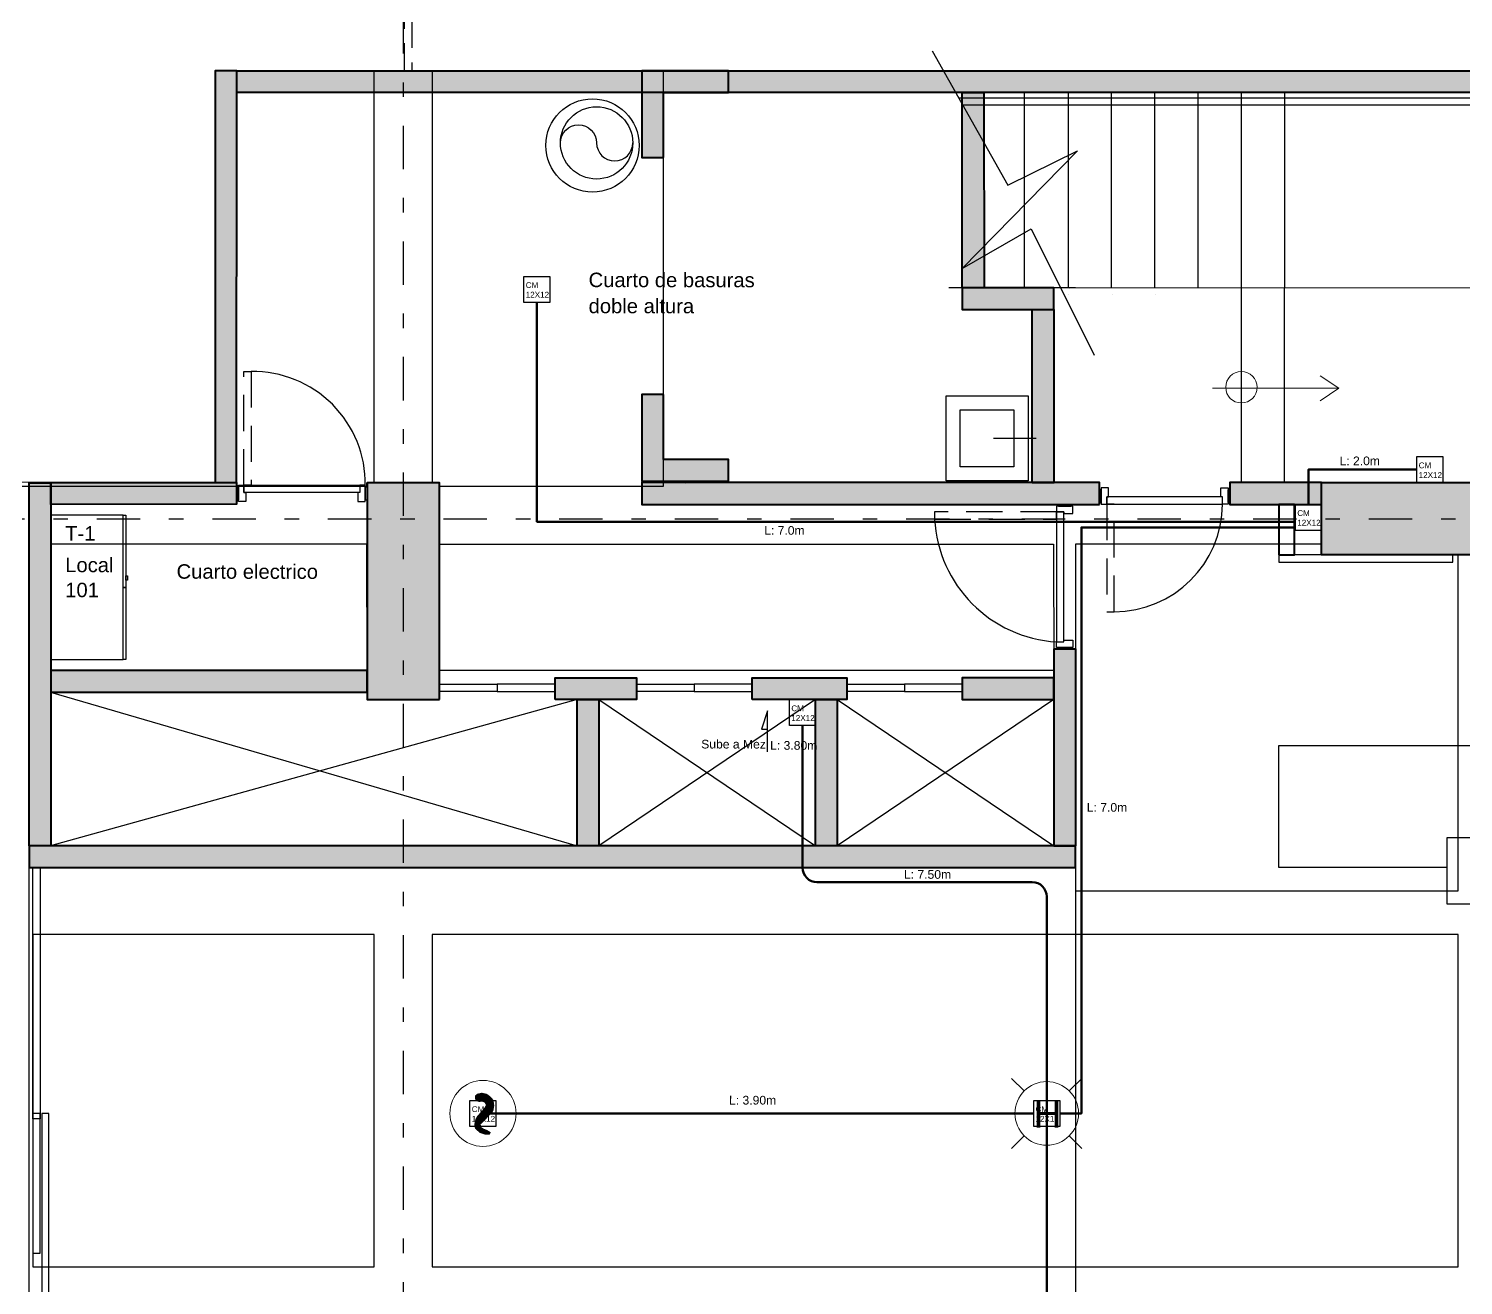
# Model space of a CAD drawing. Header units: millimetres. Extents: x 3781 to 4924, y 1639 to 1721.
# Drawn here: x 3809.09 to 3819.01, y 1653.22 to 1661.92 of the extents above; entities that cross this region are included whole.
import ezdxf
from ezdxf.enums import TextEntityAlignment as Align

# ---------------------------------------------------------------- set-up
doc = ezdxf.new("R2010")
doc.units = ezdxf.units.MM
for name, pattern in [('CENTER', [0.7, 0.3, -0.2, 0, -0.2]), ('DASHED2', [9.524999999999995, 6.349999999999998, -3.174999999999998]), ('HIDDEN', [0.375, 0.25, -0.125]), ('HIDDEN2', [0.1875, 0.125, -0.0625]), ('LLUVIAS', [10, 4, -2, 4])]:
    doc.linetypes.add(name, pattern=pattern)
for name, color, linetype in [('1amobla', 2, 'Continuous'), ('AMOBLAMIENTO', 1, 'Continuous'), ('AREA CIRCULACION', 2, 'Continuous'), ('AREA PARQUEO', 51, 'Continuous'), ('AS_GL DETECCION_PISO 1', 7, 'Continuous'), ('AS_GL DETECCION_PISO 2', 7, 'Continuous'), ('AS_GL DETECCION_PISO 6', 7, 'Continuous'), ('DIM', 2, 'Continuous'), ('E-BORDE LOSA', 4, 'Continuous'), ('E-P. MACIZA1', 2, 'HIDDEN2'), ('EJE-ESTRUCTURA', 1, 'CENTER'), ('F-2', 2, 'Continuous'), ('GG_LAZO CONTROL DRIVERS', 82, 'Continuous'), ('HACHTCOLUMNA', 250, 'Continuous'), ('JCA_amobla', 1, 'Continuous'), ('JCA_HATCH 254', 252, 'Continuous'), ('JCA_PLANO 1', 1, 'Continuous'), ('LINEA-1', 1, 'Continuous'), ('MUEBLE', 1, 'Continuous'), ('PROYECCION', 1, 'DASHED2')]:
    doc.layers.add(name, color=color, linetype=linetype)
for name, color, linetype, lineweight in [('Columna', 6, 'Continuous', 40), ('Estructura', 6, 'Continuous', 40), ('Muro', 4, 'Continuous', 40), ('TEXTOS', 7, 'Continuous', 20), ('Via', 1, 'Continuous', 30), ('Vidrio', 2, 'Continuous', 30)]:
    doc.layers.add(name, color=color, linetype=linetype, lineweight=lineweight)
doc.layers.add('DIM-25', color=1, linetype='Continuous', plot=False)
doc.styles.add('Arial_100', font='arial.ttf')
doc.styles.get("Standard").update_dxf_attribs({"font": 'arial.ttf'})

# ---------------------------------------------------------------- blocks, each defined once
blk = doc.blocks.new('estructura etapa 3')
at = {"layer": 'HACHTCOLUMNA'}
h = blk.add_hatch(color=256, dxfattribs=at)
h.paths.add_polyline_path([(-91.65052479424082, -6658.123952498036), (-91.65052483163788, -6657.623952492478), (-92.34962468142191, -6657.623952492692), (-92.34962464402486, -6658.123952498251)])
h.paths.add_polyline_path([(-49.35360165399231, -6658.123953550201), (-49.35360165463851, -6657.623953544642), (-50.05450180622518, -6657.624073242631), (-50.05450180557898, -6658.124073248189)])
h.paths.add_polyline_path([(-56.05269290422109, -6658.123953548908), (-56.05269290486729, -6657.623953543349), (-56.75269290454423, -6657.624054381149), (-56.75269290389804, -6658.124054386707)])
h.paths.add_polyline_path([(-76.44963033445936, -6659.123953527316), (-76.94963033376087, -6659.123953525937), (-76.9496303338118, -6657.623953525355), (-76.44963033520833, -6657.623953526268)])
h.paths.add_polyline_path([(-83.94962466275808, -6659.123953526419), (-84.44962466205959, -6659.123953525041), (-84.44962466211052, -6657.623953524459), (-83.94962466350705, -6657.623953525372)])
h.paths.add_polyline_path([(-60.45199772839385, -6659.123953526823), (-60.95199772769581, -6659.123953525441), (-60.95199772774629, -6657.623953524859), (-60.45199772914327, -6657.623953525776)])
h.paths.add_polyline_path([(-67.94963033684814, -6659.123953523713), (-68.44963033614965, -6659.123953522334), (-68.44963033620058, -6657.623953521752), (-67.94963033759711, -6657.623953522665)])
h.paths.add_polyline_path([(-91.8500747383024, -6668.198768413866), (-91.85097488956569, -6667.598768198336), (-92.3500747393499, -6667.598781503685), (-92.34917458808638, -6668.198781719215)])
h.paths.add_polyline_path([(-49.35360165997224, -6668.198834775361), (-49.35360165969462, -6667.598834775361), (-49.85360166074236, -6667.598833612342), (-49.85360166101998, -6668.198833612343)])
h.paths.add_polyline_path([(-56.15447406834653, -6668.148833038669), (-56.15447406899273, -6667.648833033111), (-56.85356531954483, -6667.649075604333), (-56.85356531889863, -6668.149075609892)])
h.paths.add_polyline_path([(-59.95199772806779, -6667.648834198664), (-59.95199772878357, -6668.148834196337), (-61.45199772983131, -6668.148834197909), (-61.45199772876629, -6667.648834201169)])
h.paths.add_polyline_path([(-75.94963033499096, -6667.648834198664), (-75.94963033570673, -6668.148834196337), (-77.44963033675447, -6668.148834197915), (-77.44963033568945, -6667.648834201173)])
h.paths.add_polyline_path([(-68.9496303369873, -6667.648834196665), (-68.94963033537522, -6668.148834193871), (-67.44963033560805, -6668.148834194158), (-67.44963033675447, -6667.648834196951)])
h.paths.add_polyline_path([(-84.94963033851843, -6667.648834198664), (-84.9496303378022, -6668.148834196337), (-83.44963033675447, -6668.148834197913), (-83.44963033781994, -6667.648834201173)])
h.paths.add_polyline_path([(-91.85007473830262, -6676.198714255436), (-91.85007473830262, -6675.598714255436), (-92.34917458808661, -6675.598833980074), (-92.34917458808661, -6676.198833980075)])
h.paths.add_polyline_path([(-49.35360166367525, -6676.19883419188), (-49.35360166339763, -6675.598834191882), (-49.85360166444536, -6675.598834192097), (-49.85360166472299, -6676.198834192096)])
h.paths.add_polyline_path([(-56.15447406836017, -6676.148834216151), (-56.15447406900614, -6675.648834210593), (-56.75356531955811, -6675.64883419414), (-56.75356531891191, -6676.148834199698)])
h.paths.add_polyline_path([(-59.95199772438798, -6675.648834197268), (-59.95199772475451, -6676.148834194008), (-61.45199772603507, -6676.148834196047), (-61.45199772462081, -6675.648834197444)])
h.paths.add_polyline_path([(-75.94963033131114, -6675.648834197268), (-75.94963033167767, -6676.148834194008), (-77.44963033295824, -6676.14883419605), (-77.44963033154397, -6675.648834197447)])
h.paths.add_polyline_path([(-68.94963033179408, -6675.648834195734), (-68.94963033064766, -6676.148834194337), (-67.44963033076408, -6676.148834193225), (-67.44963033214333, -6675.648834194855)])
h.paths.add_polyline_path([(-84.94963034219415, -6675.648834197267), (-84.94963034182763, -6676.148834194008), (-83.44963034054706, -6676.14883419605), (-83.44963034196132, -6675.648834197447)])
h.paths.add_polyline_path([(-91.84714941676873, -6686.298775267753), (-91.85051282815846, -6685.698774462428), (-92.34961267794267, -6685.698773428964), (-92.34624926655272, -6686.298774234288)])
h.paths.add_polyline_path([(-49.35447406836727, -6686.298714517593), (-49.35360166807266, -6685.698714517594), (-49.85360166912039, -6685.698714501338), (-49.85447406941501, -6686.298714501339)])
h.paths.add_polyline_path([(-56.15447406836745, -6686.248834233877), (-56.15447406901365, -6685.748834228319), (-56.75356531956538, -6685.748834211868), (-56.75356531891919, -6686.248834217427)])
h.paths.add_polyline_path([(-59.95199772341482, -6685.748834215987), (-59.95199772366493, -6686.248834213194), (-61.45199772401418, -6686.248834215234), (-61.45199772283274, -6685.748834216163)])
h.paths.add_polyline_path([(-75.94963033033798, -6685.748834215987), (-75.94963033058809, -6686.248834213194), (-77.44963033093734, -6686.248834215237), (-77.4496303297559, -6685.748834216167)])
h.paths.add_polyline_path([(-68.94963033303281, -6685.748834214453), (-68.94963033130432, -6686.248834212125), (-67.44963033142074, -6686.248834210548), (-67.44963033279998, -6685.748834212411)])
h.paths.add_polyline_path([(-84.94963034316731, -6685.748834215987), (-84.9496303429172, -6686.248834213194), (-83.44963034256796, -6686.248834215237), (-83.44963034374939, -6685.748834216167)])
h.paths.add_polyline_path([(-49.35315161146889, -6694.294436561979), (-49.35360165463851, -6693.698920625079), (-49.8545017768505, -6693.698741702064), (-49.8540517336811, -6694.294257638963)])
h.paths.add_polyline_path([(-56.05360165399372, -6694.248831171114), (-56.05360165463969, -6693.748831165555), (-56.75269290582685, -6693.748781044401), (-56.75269290518088, -6694.24878104996)])
h.paths.add_polyline_path([(-91.65052481364307, -6694.248821470252), (-91.65052481428881, -6693.748821464693), (-92.34962466436525, -6693.748831164716), (-92.34962466371906, -6694.248831170275)])
h.paths.add_polyline_path([(-59.95199772487774, -6693.748833026099), (-59.95199772512831, -6694.248833023305), (-61.45199772547755, -6694.248833025344), (-61.45199772429567, -6693.748833026275)])
h.paths.add_polyline_path([(-75.94963032526482, -6693.748834201318), (-75.94963032586463, -6694.248834199689), (-77.44963032644671, -6694.248834200334), (-77.4496303251484, -6693.748834201268)])
h.paths.add_polyline_path([(-68.94963033087049, -6693.748834198155), (-68.94963032937437, -6694.248834196758), (-67.44963032937437, -6694.248834196578), (-67.44963032993917, -6693.748834197975)])
h.paths.add_polyline_path([(-84.94963034374939, -6693.748831169256), (-84.94963034314958, -6694.248831167626), (-83.4496303425675, -6694.248831168272), (-83.4496303438658, -6693.748831169205)])
h.paths.add_polyline_path([(-49.35776796243806, -6703.973684038515), (-49.35316311038366, -6703.373684038515), (-49.85404024317143, -6703.373987440974), (-49.8586450952256, -6703.973987440974)])
h.paths.add_polyline_path([(-56.05360165399395, -6703.923835747391), (-56.05360165463992, -6703.423835741832), (-56.75273400298954, -6703.424072574053), (-56.75273400234335, -6703.924072579612)])
h.paths.add_polyline_path([(-67.9496303576999, -6704.924075048131), (-67.94963035834837, -6703.424075044247), (-68.44963035939611, -6703.424075040889), (-68.44963035874764, -6704.924075044775)])
h.paths.add_polyline_path([(-91.65052481364307, -6703.92383574791), (-91.65052481428881, -6703.423835742351), (-92.34966752073262, -6703.423835738951), (-92.34966752008665, -6703.92383574451)])
h.paths.add_polyline_path([(-61.84720662715324, -6703.423835743541), (-60.34720663041378, -6703.423835744186), (-60.34720663062888, -6703.923835745234), (-61.84720662736879, -6703.923835744588)])
h.paths.add_polyline_path([(-83.94962464132084, -6704.92407504017), (-83.94962464196658, -6703.424075043429), (-84.44962464301432, -6703.424075043645), (-84.44962464236858, -6704.924075040384)])
h.paths.add_polyline_path([(-76.44963031215582, -6704.924075040624), (-76.44963031280156, -6703.424075043886), (-76.9496303138493, -6703.4240750441), (-76.94963031320356, -6704.924075040841)])
h.paths.add_polyline_path([(-49.35360165399231, -6711.948833174153), (-49.35360165463851, -6711.448833168596), (-50.05360165568629, -6711.44883308894), (-50.0536016550401, -6711.948833094499)])
h.paths.add_polyline_path([(-55.95360165399381, -6711.948833094221), (-55.95360165464001, -6711.448833088664), (-56.65360165568779, -6711.448833088879), (-56.6536016550416, -6711.948833094438)])
h.paths.add_polyline_path([(-91.6496246626715, -6711.948833076518), (-91.6496246633177, -6711.448833070961), (-92.3496246643657, -6711.44883197644), (-92.34962466371951, -6711.948831981999)])
h.paths.add_polyline_path([(-60.951997710299, -6711.948833015158), (-60.95200339290193, -6709.548833076966), (-60.45200339185419, -6709.548833077181), (-60.45199770925126, -6711.948833015374)])
h.paths.add_polyline_path([(-68.44963032069029, -6709.548833077413), (-68.44963031985947, -6711.948833015374), (-67.94963031997611, -6711.948833017021), (-67.94963032092335, -6709.548833076733)])
h.paths.add_polyline_path([(-76.94963031061309, -6709.548833077415), (-76.94963030978226, -6711.948833015374), (-76.44963030989868, -6711.948833017022), (-76.44963031084592, -6709.548833076734)])
h.paths.add_polyline_path([(-83.94962465720198, -6709.548833077073), (-83.94962465803303, -6711.948833013726), (-84.44962465791662, -6711.948833015374), (-84.44962465696915, -6709.548833076393)])
at = {"layer": 'EJE-ESTRUCTURA'}
for p, q in [((-68.1996303369009, -6655.354214753336), (-68.19963036446904, -6714.91414797554)), ((-93.5201722163896, -6703.673835743373), (-46.50152233027245, -6703.673835745166))]:
    blk.add_line(p, q, dxfattribs=at)
at = {"layer": 'Estructura'}
for points in [[(-67.94963035770104, -6704.924075044559), (-67.94963035834724, -6703.42407504782), (-68.44963035939497, -6703.424075048035), (-68.44963035874878, -6704.924075044775)], [(-61.84720662715324, -6703.423835743541), (-60.34720663041378, -6703.423835744186), (-60.34720663062888, -6703.923835745234), (-61.84720662736879, -6703.923835744588)]]:
    blk.add_lwpolyline(points, close=True, dxfattribs=at)
blk = doc.blocks.new('AS_Hornstrobe-CEILING')
at = {"color": 0, "linetype": 'Continuous', "lineweight": 15}
for p, q in [((-0.1037219581983524, 0.103721958198348), (-0.1617830561255271, 0.1617830561255293)), ((0.1037219581983437, 0.103721958198348), (0.1617830561255271, 0.1617830561255293)), ((-0.1037219581983524, -0.103721958198348), (-0.1617830561255271, -0.1617830561255293)), ((0.1037219581983437, -0.103721958198348), (0.1617830561255271, -0.1617830561255293))]:
    blk.add_line(p, q, dxfattribs=at)
blk.add_ellipse((0, 0), major_axis=(0.1466850000000052, 0), ratio=0.9999999999999705, dxfattribs=at)
at = {"color": 0, "linetype": 'Continuous', "lineweight": 15, "style": 'Arial_100'}
blk.add_text('H', height=0.127, dxfattribs=at).set_placement((0.00358270649113963, -0.002568867396704036), align=Align.MIDDLE_CENTER)
blk = doc.blocks.new('AS_Initiator2')
at = {"color": 0, "linetype": 'Continuous', "lineweight": 15}
blk.add_circle((0, 0), 0.1524, dxfattribs=at)
for points in [[(-0.02700351161956787, 0.05580734939575196), (-0.03660474243164063, 0.0654085075378418), (-0.02700351161956787, 0.09061191101074219), (-0.03660474243164063, 0.08221067962646485)], [(-0.02700351161956787, 0.09061191101074219), (-0.005400687789916992, 0.09541249008178711), (-0.02700351161956787, 0.05580734939575196), (0.01740228080749512, 0.09061191101074219)], [(-0.02700351161956787, 0.05580734939575196), (0.01740228080749512, 0.09061191101074219), (-0.01620213603973389, 0.05220669708251954), (-0.006802491760253907, 0.05499112014770508)], [(-0.006802491760253907, 0.05499112014770508), (0.01740228080749512, 0.09061191101074219), (0.006600832557678223, 0.05100677032470703), (0.03060394592285156, 0.08101046218872071)], [(0.04380568370819092, 0.06780894241333008), (0.04860633544921875, 0.06060792846679688), (0.01380177383422852, 0.03900517730712891), (0.004200543022155762, 0.02220300521850586)], [(0.006600832557678223, 0.05100677032470703), (0.03060394592285156, 0.08101046218872071), (0.01380177383422852, 0.03900517730712891), (0.04380568370819092, 0.06780894241333008)], [(0.04380568370819092, 0.005400833129882813), (-0.001800253486633301, -0.04260553894042969), (-0.02700351161956787, -0.01260155639648438), (-0.03420445289611817, -0.0246031494140625)], [(0.04860633544921875, 0.01500199127197266), (0.04380568370819092, 0.005400833129882813), (0.004200543022155762, 0.02220300521850586), (-0.02700351161956787, -0.01260155639648438)], [(0.04860633544921875, 0.06060792846679688), (0.05220676975250244, 0.03660474243164063), (0.004200543022155762, 0.02220300521850586), (0.04860633544921875, 0.01500199127197266)], [(-0.001800253486633301, -0.04260553894042969), (-0.01020133953094482, -0.0498065528869629), (-0.03420445289611817, -0.0246031494140625), (-0.04020524940490723, -0.0498065528869629)], [(-0.01020133953094482, -0.0498065528869629), (-0.009001194763183595, -0.06180814590454102), (-0.04020524940490723, -0.0498065528869629), (-0.03660474243164063, -0.07020908660888672)], [(-0.009001194763183595, -0.06180814590454102), (0.003000398254394532, -0.07020908660888672), (-0.03660474243164063, -0.07020908660888672), (-0.01500191860198975, -0.08941169357299805)], [(0.003000398254394532, -0.07020908660888672), (0.01860242557525635, -0.07620988311767579), (-0.01500191860198975, -0.08941169357299805), (0.009001194763183595, -0.09781263427734375)], [(0.009001194763183595, -0.09781263427734375), (0.01860242557525635, -0.07620988311767579), (0.03060394592285156, -0.09781263427734375), (0.03660474243164063, -0.08701125869750977)]]:
    blk.add_solid(points, dxfattribs=at)
blk = doc.blocks.new('Caja metalica de 12')
at = {"layer": '1amobla', "linetype": 'Continuous', "ltscale": 0.3}
blk.add_lwpolyline([(-1069.691067340418, -2855.356517794578), (-1069.511067340418, -2855.356517794578), (-1069.511067340418, -2855.536517794578), (-1069.691067340418, -2855.536517794578), (-1069.691067340418, -2855.356517794578)], dxfattribs=at)
at = {"layer": '1amobla', "color": 7, "linetype": 'Continuous', "ltscale": 0.3, "insert": (-1069.678574188772, -2855.396843407825), "char_height": 0.04, "width": 0.07915712532667385, "attachment_point": 1}
blk.add_mtext('CM 12X12', dxfattribs=at)

msp = doc.modelspace()

# ---------------------------------------------------------------- hatches: boundary and pattern name
at = {"layer": 'E-BORDE LOSA', "ltscale": 0.01}
h = msp.add_hatch(color=251, dxfattribs=at)
h.paths.add_polyline_path([(3813.476670963203, 1661.027179010614), (3813.476670963203, 1661.477053645407), (3813.926670963203, 1661.477179010615), (3813.926670963203, 1661.627053645409), (3813.326670963203, 1661.627053645409), (3813.326670963559, 1661.027179010614)])
h.paths.add_polyline_path([(3813.476670963203, 1659.387878654072), (3813.326670963203, 1659.387883251109), (3813.326670963203, 1658.78787865407), (3813.926670963203, 1658.787883251107), (3813.926670963203, 1658.937883251108), (3813.476670963203, 1658.937883251108)])
at = {"layer": 'JCA_HATCH 254', "linetype": 'Continuous', "ltscale": 0.3, "true_color": 0x636466}
h = msp.add_hatch(color=251, dxfattribs=at)
h.dxf.hatch_style = 1
h.paths.add_polyline_path([(3810.524215216583, 1658.778193196759), (3810.524444195613, 1661.628071459444), (3810.374444195613, 1661.628071459444), (3810.375585144113, 1658.778129722388)])
at = {"layer": 'JCA_HATCH 254', "linetype": 'HIDDEN', "ltscale": 0.3, "true_color": 0x636466}
h = msp.add_hatch(color=251, dxfattribs=at)
h.dxf.hatch_style = 1
h.paths.add_polyline_path([(3810.524438151695, 1661.628053381865), (3813.326670963292, 1661.628168790356), (3813.326670963292, 1661.477759449941), (3810.524438151695, 1661.477644041451)])
h = msp.add_hatch(color=251, dxfattribs=at)
h.dxf.hatch_style = 1
h.paths.add_polyline_path([(3813.926670963203, 1661.627053645409), (3820.994676662188, 1661.627155533582), (3820.994676662188, 1661.477052163695), (3813.926670963203, 1661.476950275521)])
h = msp.add_hatch(color=251, dxfattribs=at)
h.dxf.hatch_style = 1
h.paths.add_polyline_path([(3815.544365405322, 1660.125814545279), (3815.543153029112, 1661.477223030228), (3815.693202130915, 1661.477218695845), (3815.694414507126, 1660.125810210897)])
h = msp.add_hatch(color=251, dxfattribs=at)
h.dxf.hatch_style = 1
h.paths.add_polyline_path([(3816.177231630085, 1659.975787138903), (3816.177231630085, 1660.125812378084), (3815.544365405322, 1660.125812378088), (3815.544365405322, 1659.975787138907)])
h = msp.add_hatch(color=251, dxfattribs=at)
h.dxf.hatch_style = 1
h.paths.add_polyline_path([(3816.028537929656, 1658.777739709856), (3816.027341058161, 1659.976258369659), (3816.177311653687, 1659.97563737519), (3816.178587031459, 1658.777735375474)])
h = msp.add_hatch(color=251, dxfattribs=at)
h.dxf.hatch_style = 1
h.paths.add_polyline_path([(3809.238061429921, 1656.264672012415), (3809.088061429921, 1656.264672012415), (3809.08806142992, 1658.777643928352), (3809.238061429921, 1658.777643928352)])
h = msp.add_hatch(color=251, dxfattribs=at)
h.dxf.hatch_style = 1
h.paths.add_polyline_path([(3809.238061429921, 1658.777643928352), (3810.524215216583, 1658.778193196759), (3810.524215216583, 1658.628193196759), (3809.238061429921, 1658.627643928352)])
h = msp.add_hatch(color=251, dxfattribs=at)
h.dxf.hatch_style = 1
h.paths.add_polyline_path([(3816.493280649293, 1658.627859027214), (3816.493280649293, 1658.777884266396), (3813.326670963203, 1658.777884266396), (3813.326670963203, 1658.627859027214)])
h = msp.add_hatch(color=251, dxfattribs=at)
h.dxf.hatch_style = 1
h.paths.add_polyline_path([(3818.029009441948, 1658.627859027716), (3818.029009441948, 1658.777884266898), (3817.39565114465, 1658.777884266388), (3817.39565114465, 1658.627859027207)])
h = msp.add_hatch(color=251, dxfattribs=at)
h.dxf.hatch_style = 1
h.paths.add_polyline_path([(3816.32861396263, 1656.264659554259), (3816.328583859849, 1657.625488530457), (3816.178534757983, 1657.625488530457), (3816.178564860764, 1656.264659554259)])
h = msp.add_hatch(color=251, dxfattribs=at)
h.dxf.hatch_style = 1
h.paths.add_polyline_path([(3811.426585710385, 1657.329316395348), (3811.426585710385, 1657.479316395348), (3809.238061429921, 1657.479316395348), (3809.238061429921, 1657.329316395348)])
h = msp.add_hatch(color=251, dxfattribs=at)
h.dxf.hatch_style = 1
h.paths.add_polyline_path([(3812.72655203949, 1657.277316791422), (3812.72655203949, 1657.427342030604), (3813.29041848219, 1657.42766916346), (3813.29041848219, 1657.277643924275)])
h = msp.add_hatch(color=251, dxfattribs=at)
h.dxf.hatch_style = 1
h.paths.add_polyline_path([(3814.090418482206, 1657.277053291518), (3814.090418482206, 1657.4270785307), (3814.744378295341, 1657.427405663575), (3814.744378295341, 1657.277380424393)])
h = msp.add_hatch(color=251, dxfattribs=at)
h.dxf.hatch_style = 1
h.paths.add_polyline_path([(3816.178054754222, 1657.27683013262), (3816.178054754222, 1657.426855371801), (3815.544378296266, 1657.427405663575), (3815.544378296266, 1657.277380424393)])
h = msp.add_hatch(color=251, dxfattribs=at)
h.dxf.hatch_style = 1
h.paths.add_polyline_path([(3813.029812629599, 1656.264672018775), (3812.879787390416, 1656.264672018775), (3812.87977820965, 1657.277571814944), (3813.029803448833, 1657.277571814944)])
h = msp.add_hatch(color=251, dxfattribs=at)
h.dxf.hatch_style = 1
h.paths.add_polyline_path([(3814.678994881863, 1656.264572085414), (3814.528969642681, 1656.264572085414), (3814.528956302536, 1657.276933571929), (3814.678981541719, 1657.276933571929)])
at = {"layer": 'JCA_HATCH 254'}
msp.add_hatch(color=256, dxfattribs=at).paths.add_polyline_path([(3816.328178044623, 1656.264659382037), (3809.089339770911, 1656.264672012413), (3809.08933976627, 1656.114667810961), (3816.328178039982, 1656.114655180469)])

# ---------------------------------------------------------------- linework, layer by layer
at = {"layer": '1amobla', "linetype": 'HIDDEN', "ltscale": 0.3}
for p, q in [((3810.331915785804, 1658.777643928352, 1207.995492351257), (3809.238061429921, 1658.777643928352, 2415.090985072043)), ((3809.08806143071, 1656.264672012417, 2415.090985072044), (3809.23806143071, 1656.264672012417, 2415.090985072044))]:
    msp.add_line(p, q, dxfattribs=at)
at = {"layer": '1amobla', "color": 7, "linetype": 'Continuous', "ltscale": 0.3, "true_color": 0xffffff}
msp.add_line((3816.328583859849, 1658.627859027214), (3816.493280649293, 1658.627859027214), dxfattribs=at)
at = {"layer": '1amobla', "linetype": 'Continuous', "ltscale": 0.3, "elevation": 1207.545492536022}
for points in [[(3809.738061429921, 1658.55348016185), (3809.238061429921, 1658.55348016185), (3809.238061429921, 1657.55348016185), (3809.738061429921, 1657.55348016185), (3809.738061429921, 1658.55348016185)], [(3809.738061429921, 1658.55348016185), (3809.758061429921, 1658.55348016185), (3809.758061429921, 1658.05348016185), (3809.738061429921, 1658.05348016185), (3809.738061429921, 1658.55348016185)], [(3809.738061429921, 1658.05348016185), (3809.758061429921, 1658.05348016185), (3809.758061429921, 1657.55348016185), (3809.738061429921, 1657.55348016185), (3809.738061429921, 1658.05348016185)]]:
    msp.add_lwpolyline(points, dxfattribs=at)
msp.add_lwpolyline([(3809.758061429921, 1658.13348016185), (3809.768061429921, 1658.13348016185), (3809.768061429921, 1658.10348016185), (3809.758061429921, 1658.10348016185)], close=True, dxfattribs=at)
at = {"layer": '1amobla', "color": 7, "linetype": 'Continuous', "ltscale": 0.3, "true_color": 0xffffff}
for points, elevation in [([(3816.328178039982, 1656.114655180469), (3816.328583859849, 1657.625488530457)], 2415.090984067928), ([(3812.138178039982, 1654.503773204249), (3812.318178039982, 1654.503773204249), (3812.318178039982, 1654.323773204249), (3812.138178039982, 1654.323773204249), (3812.138178039982, 1654.503773204249)], 1207.545492033964)]:
    msp.add_lwpolyline(points, dxfattribs=dict(at, elevation=elevation))
msp.add_lwpolyline([(3816.038178039982, 1654.503773204249), (3816.218178039981, 1654.503773204249), (3816.218178039981, 1654.323773204249), (3816.038178039982, 1654.323773204249), (3816.038178039982, 1654.503773204249)], dxfattribs=at)
at = {"layer": 'AMOBLAMIENTO'}
msp.add_line((3816.055943322585, 1659.083082692878), (3815.759503675889, 1659.083082692878), dxfattribs=at)
for points in [[(3815.999246936971, 1659.378584666503), (3815.999246936971, 1658.789545726735), (3815.43162903575, 1658.789545726735), (3815.43162903575, 1659.378584666503)], [(3815.901726882861, 1659.281064612393), (3815.901726882861, 1658.887065780846), (3815.52914908986, 1658.887065780846), (3815.52914908986, 1659.281064612393)]]:
    msp.add_lwpolyline(points, close=True, dxfattribs=at)
at = {"layer": 'AREA CIRCULACION', "elevation": 2415.090984067928}
msp.add_lwpolyline([(3821.499033192984, 1655.861760118429), (3818.898582547079, 1655.861760125532), (3818.89858254688, 1656.322721148645), (3821.038155847973, 1656.322721142824), (3821.038497116586, 1658.202665995037), (3821.499458139699, 1658.202665995235)], close=True, dxfattribs=at)
msp.add_lwpolyline([(3821.499033192984, 1655.861760118429), (3818.898582547079, 1655.861760125532), (3818.89858254688, 1656.322721148645), (3821.038155847973, 1656.322721142824), (3821.038497116586, 1658.202665995037), (3821.499458139699, 1658.202665995235)], close=True, dxfattribs=at)
msp.add_lwpolyline([(3818.89858254697, 1656.114655180172), (3817.733237083613, 1656.11465518506), (3817.733237086161, 1656.960110303049), (3821.038271569162, 1656.960193927527)], dxfattribs=at)
at = {"layer": 'AREA PARQUEO', "color": 2}
for p, q in [((3815.975541868097, 1660.126635441944), (3815.975541868097, 1661.476848522752)), ((3816.275464833621, 1661.476984756804), (3816.275464838426, 1660.126744249896)), ((3816.575404751969, 1660.126700928426), (3816.575404751787, 1661.476914009234)), ((3816.875469025525, 1660.126701079871), (3816.875349628899, 1661.476914160679)), ((3817.175466171137, 1660.126701079871), (3817.175466171137, 1661.476914160679)), ((3817.475414152262, 1658.777884266454), (3817.475414150087, 1661.47696271978)), ((3817.773838767734, 1658.777884266694), (3817.775362123893, 1661.476984618597))]:
    msp.add_line(p, q, dxfattribs=at)
at = {"layer": 'AS_GL DETECCION_PISO 2', "color": 5, "linetype": 'Continuous', "lineweight": 50}
msp.add_line((3812.228178039982, 1654.413773204249, 1207.545492033964), (3816.038178039982, 1654.413773204249), dxfattribs=at)
for points in [[(3812.601628839937, 1660.025288050949), (3812.60162883988, 1658.507883232013), (3817.849009441949, 1658.507883232013)], [(3817.939009441948, 1658.627859027716), (3817.939009441755, 1658.867883232523), (3818.689009440349, 1658.867883232523)], [(3817.849009441949, 1658.467859027716), (3816.368583859849, 1658.467859027715), (3816.368583859849, 1654.41377320425), (3816.218178039981, 1654.41377320425)]]:
    msp.add_lwpolyline(points, dxfattribs=at)
for points in [[(3816.128178039982, 1654.413773204249), (3816.128178039982, 1655.913773204249, 0.414213562373095), (3816.028178039982, 1656.013773204249), (3814.538956302536, 1656.013773204249, -0.414213562373095), (3814.438956302536, 1656.113773204249), (3814.438956302536, 1657.096933571929)], [(3816.128178039982, 1654.413773204249), (3816.128178039982, 1652.863744397751, 0.414213562373095), (3816.228178039982, 1652.763744397751), (3818.952495679879, 1652.763744397751)]]:
    msp.add_lwpolyline(points, format="xyb", dxfattribs=at)
at = {"layer": 'Columna', "ltscale": 0.01}
for points in [[(3813.476670963203, 1661.027179010614), (3813.476670963203, 1661.477053645407), (3813.926670963203, 1661.477179010615), (3813.926670963203, 1661.627053645409), (3813.326670963203, 1661.627053645409), (3813.326670963559, 1661.027179010614)], [(3813.476670963203, 1659.387878654072), (3813.326670963203, 1659.387883251109), (3813.326670963203, 1658.78787865407), (3813.926670963203, 1658.787883251107), (3813.926670963203, 1658.937883251108), (3813.476670963203, 1658.937883251108)]]:
    msp.add_lwpolyline(points, close=True, dxfattribs=at)
at = {"layer": 'DIM', "ltscale": 0.03}
msp.add_line((3816.288945545927, 1660.125773967973), (3819.099212250791, 1660.127432802352), dxfattribs=at)
at = {"layer": 'DIM-25'}
for centre, radius, start, end in [((3810.637985505307, 1658.771066749449), 0.7760112271262005, 359.1416469829981, 90.9127591980995), ((3816.594112476171, 1658.635673919302), 0.7508645735967099, 270.044000035225, 359.4867151761367), ((3816.250553819365, 1658.573782056026), 0.8992012027813217, 183.0172866688535, 266.5688205300296)]:
    msp.add_arc(centre, radius, start, end, dxfattribs=at)
at = {"layer": 'E-P. MACIZA1', "color": 7, "linetype": 'LLUVIAS', "ltscale": 3, "true_color": 0xffffff}
for points in [[(3811.425015929903, 1658.752883248168), (3811.425015929903, 1658.777643941911), (3811.476585751427, 1658.777643941911), (3811.476468357193, 1661.628092590731), (3810.375009758169, 1661.629470789458), (3810.37500867847, 1658.780445697482), (3803.476585763394, 1658.777643941911), (3803.476585763394, 1658.752883248168)], [(3818.974218365721, 1655.952883248168), (3818.974218365721, 1658.278715190555), (3818.028985567422, 1658.278715190555), (3818.028985567422, 1658.352883248168), (3816.328456914734, 1658.352882505293), (3816.328456914734, 1655.952882505293)], [(3809.115129432992, 1655.652883819197), (3809.115129432992, 1653.352883819197), (3811.476585757267, 1653.352883248168), (3811.476585757267, 1655.652883248168)], [(3811.876585757267, 1655.652883248168), (3811.876585757267, 1653.352883248168), (3818.97421836572, 1653.352883248168), (3818.974218365721, 1655.652883248168)]]:
    msp.add_lwpolyline(points, close=True, dxfattribs=at)
for points in [[(3811.925015929903, 1658.77788323564), (3811.925015929903, 1658.752883248168), (3813.477968977044, 1658.752883248168), (3813.477969996077, 1661.628142045462), (3811.87658677046, 1661.628142045462), (3811.876585751427, 1658.77788323564)], [(3809.236052702709, 1657.477808082548), (3811.426585735039, 1657.477808085856), (3811.425015929903, 1658.353027419488), (3809.236052702709, 1658.352739076848), (3809.236052702709, 1657.477808082548)]]:
    msp.add_lwpolyline(points, dxfattribs=at)
at = {"layer": 'E-P. MACIZA1', "color": 7, "linetype": 'LLUVIAS', "ltscale": 3, "true_color": 0xffffff, "elevation": 1207.545492033964}
msp.add_lwpolyline([(3816.175691254675, 1658.352883248168), (3816.178398880809, 1657.47774580291), (3811.925015929903, 1657.477745796054), (3811.925015929903, 1658.352883248168)], close=True, dxfattribs=at)
at = {"layer": 'F-2'}
for points in [[(3810.524215213, 1658.746765635116), (3810.536891269009, 1658.746765636275), (3810.536891269438, 1658.659620759445), (3810.524215213895, 1658.659620758403)], [(3810.587595493961, 1658.70873746683), (3810.587595494398, 1658.646944703065), (3810.536891269897, 1658.646944702738), (3810.536891269948, 1658.759441692866), (3810.574919437974, 1658.759441692384), (3810.574919438884, 1658.708737466719), (3810.587595493961, 1658.70873746683)], [(3811.363205428295, 1658.708737467736), (3811.363205427334, 1658.646944703622), (3811.413909653232, 1658.646944704064), (3811.413909652817, 1658.759441693145), (3811.375881484325, 1658.759441693046), (3811.375881484304, 1658.708737467847), (3811.363205428295, 1658.708737467736)], [(3811.42658570975, 1658.746765637131), (3811.41390965281, 1658.746765637136), (3811.413909653007, 1658.659620760423), (3811.426585709714, 1658.659620760417)], [(3816.493280648832, 1658.641623439804), (3816.505956704842, 1658.641623438647), (3816.505956705269, 1658.728768315477), (3816.493280649726, 1658.728768316518)], [(3816.556660929791, 1658.679651608092), (3816.55666093023, 1658.741444371857), (3816.50595670573, 1658.741444372185), (3816.505956705778, 1658.628947382056), (3816.543984873804, 1658.628947382536), (3816.543984874714, 1658.679651608201), (3816.556660929791, 1658.679651608092)], [(3817.332270863231, 1658.679651607186), (3817.332270862273, 1658.741444371301), (3817.38297508817, 1658.741444370857), (3817.382975087754, 1658.628947381776), (3817.344946919262, 1658.628947381874), (3817.34494691924, 1658.679651607074), (3817.332270863231, 1658.679651607186)], [(3817.395651144689, 1658.641623437788), (3817.382975087748, 1658.641623437785), (3817.382975087943, 1658.728768314499), (3817.39565114465, 1658.728768314502)], [(3816.247441221604, 1658.564478746253), (3816.309233985369, 1658.564478745817), (3816.309233985697, 1658.615182970318), (3816.196736995568, 1658.615182970267), (3816.19673699605, 1658.57715480224), (3816.247441221715, 1658.577154801331), (3816.247441221604, 1658.564478746253)], [(3816.209413053318, 1658.627859027214), (3816.209413052159, 1658.615182971205), (3816.296557928989, 1658.615182970776), (3816.296557930032, 1658.627859026319)], [(3816.247441220698, 1657.68886881192), (3816.309233984813, 1657.68886881288), (3816.30923398437, 1657.638164586982), (3816.196736995289, 1657.638164587397), (3816.196736995388, 1657.676192755889), (3816.247441220587, 1657.676192755911), (3816.247441220698, 1657.68886881192)], [(3816.209413051303, 1657.625488530464), (3816.209413051298, 1657.638164587404), (3816.296557928012, 1657.638164587208), (3816.296557928017, 1657.625488530501)]]:
    msp.add_lwpolyline(points, dxfattribs=at)
for points in [[(3810.574919438884, 1658.708737466719), (3810.574919437974, 1658.759441692384), (3811.375881484325, 1658.759441693046), (3811.375881484304, 1658.708737467847)], [(3816.543984874714, 1658.679651608201), (3816.543984873804, 1658.628947382536), (3817.344946919262, 1658.628947381874), (3817.34494691924, 1658.679651607074)], [(3816.247441221715, 1658.577154801331), (3816.19673699605, 1658.57715480224), (3816.196736995388, 1657.676192755889), (3816.247441220587, 1657.676192755911)], [(3817.733237111042, 1658.277883231554), (3817.733237110133, 1658.227179005889), (3818.938012822648, 1658.227179006146), (3818.938012822627, 1658.277883231345)]]:
    msp.add_lwpolyline(points, close=True, dxfattribs=at)
at = {"layer": 'F-2', "elevation": -2415.090984067928}
for points in [[(3812.326552039028, 1657.384010732892), (3812.326552039937, 1657.333306507227), (3811.926552039467, 1657.333306506565), (3811.926552039488, 1657.384010731765)], [(3812.326552039937, 1657.384010732892), (3812.326552039028, 1657.333306507227), (3812.726552039499, 1657.333306506565), (3812.726552039477, 1657.384010731765)], [(3813.690418481743, 1657.384010732892), (3813.690418482653, 1657.333306507227), (3813.290418482182, 1657.333306506565), (3813.290418482204, 1657.384010731765)], [(3813.690418482653, 1657.384010732892), (3813.690418481743, 1657.333306507227), (3814.090418482214, 1657.333306506565), (3814.090418482192, 1657.384010731765)], [(3815.144378294894, 1657.384010732892), (3815.144378295803, 1657.333306507227), (3814.744378295332, 1657.333306506565), (3814.744378295354, 1657.384010731765)], [(3815.144378295803, 1657.384010732892), (3815.144378294894, 1657.333306507227), (3815.544378295364, 1657.333306506565), (3815.544378295343, 1657.384010731765)]]:
    msp.add_lwpolyline(points, close=True, dxfattribs=at)
at = {"layer": 'GG_LAZO CONTROL DRIVERS', "ltscale": 0.3}
msp.add_lwpolyline([(3814.197471603937, 1656.915847154457), (3814.197471603937, 1657.199227092759), (3814.154167765853, 1657.07337124311), (3814.197471603937, 1657.07337124311)], dxfattribs=at)
at = {"layer": 'JCA_amobla', "linetype": 'HIDDEN', "ltscale": 0.3}
msp.add_line((3813.476670963203, 1661.027179010614), (3813.326670963559, 1661.027179010614), dxfattribs=at)
at = {"layer": 'JCA_PLANO 1'}
for points in [[(3812.764376760145, 1661.128503307313, -0.999999997716147), (3813.014376760727, 1661.128503308244, 0.9999999976895747), (3813.264376761309, 1661.128503308011)], [(3812.764376760145, 1661.128503307311, -0.999999997716147), (3813.014376760727, 1661.128503308242, 0.9999999976895747), (3813.264376761309, 1661.128503308009)]]:
    msp.add_lwpolyline(points, format="xyb", dxfattribs=at)
for centre, radius in [((3812.985988236252, 1661.111102594767), 0.3228242391824097), ((3812.985988236252, 1661.111102594766), 0.3228242391824097), ((3813.014376760727, 1661.128503308244), 0.249999999999999), ((3813.014376760727, 1661.128503308242), 0.249999999999999)]:
    msp.add_circle(centre, radius, dxfattribs=at)
at = {"layer": 'LINEA-1'}
msp.add_lwpolyline([(3815.336554438582, 1661.765953784261), (3815.860242760019, 1660.836008378306), (3816.340936901831, 1661.074607312885), (3815.542413682107, 1660.260563651767), (3816.021393034253, 1660.533424997602), (3816.456771391422, 1659.661065724738)], dxfattribs=at)
at = {"layer": 'MUEBLE', "color": 1, "linetype": 'HIDDEN'}
for points in [[(3810.625623663872, 1658.759441692056), (3810.574919437974, 1658.75944169231), (3810.574919437894, 1659.546979507933), (3810.625623662395, 1659.546979508376)], [(3816.594689099702, 1658.628947382791), (3816.543984873804, 1658.628947382536), (3816.543984873726, 1657.884809566915), (3816.594689098227, 1657.884809566471)], [(3816.196736996379, 1658.526450576343), (3816.196736996124, 1658.57715480224), (3815.352599180502, 1658.57715480232), (3815.352599180058, 1658.52645057782)]]:
    msp.add_lwpolyline(points, close=True, dxfattribs=at)
at = {"layer": 'Muro', "elevation": 2415.090985072043}
for points in [[(3810.524215216583, 1658.778193196759), (3810.524444195613, 1661.628071459444), (3810.374444195613, 1661.628071459444), (3810.375585144113, 1658.778129722388), (3810.524215216583, 1658.778193196759)], [(3809.238061429921, 1658.777643928352), (3810.524215216583, 1658.778193196759), (3810.524215216583, 1658.628193196759), (3809.238061429921, 1658.627643928352), (3809.238061429921, 1658.777643928352)]]:
    msp.add_lwpolyline(points, dxfattribs=at)
at = {"layer": 'Muro'}
for points in [[(3810.524438151695, 1661.628053381865), (3813.326670963292, 1661.628168790356), (3813.326670963292, 1661.477759449941), (3810.524438151695, 1661.477644041451)], [(3810.524438151695, 1661.477808295106), (3810.524438151695, 1661.62788912821), (3819.24891372132, 1661.627144265191), (3819.24891372132, 1661.477063432087)], [(3813.926670963203, 1661.627053645409), (3820.994676662188, 1661.627155533582), (3820.994676662188, 1661.477052163695), (3813.926670963203, 1661.476950275521)], [(3815.544365405322, 1660.125814545279), (3815.543153029112, 1661.477223030228), (3815.693202130915, 1661.477218695845), (3815.694414507126, 1660.125810210897)], [(3816.177231630085, 1659.975787138903), (3816.177231630085, 1660.125812378084), (3815.544365405322, 1660.125812378088), (3815.544365405322, 1659.975787138907)], [(3816.028537929656, 1658.777739709856), (3816.027341058161, 1659.976258369659), (3816.177311653687, 1659.97563737519), (3816.178587031459, 1658.777735375474)], [(3816.493280649293, 1658.627859027214), (3816.493280649293, 1658.777884266396), (3813.326670963203, 1658.777884266396), (3813.326670963203, 1658.627859027214)], [(3818.029009441948, 1658.627859027716), (3818.029009441948, 1658.777884266898), (3817.39565114465, 1658.777884266388), (3817.39565114465, 1658.627859027207)], [(3817.733237110595, 1658.277883231554), (3817.841889715347, 1658.27788323063), (3817.841889720051, 1658.627859027552), (3817.733237115764, 1658.627859027545)], [(3816.32861396263, 1656.264659554259), (3816.328583859849, 1657.625488530457), (3816.178534757983, 1657.625488530457), (3816.178564860764, 1656.264659554259)], [(3812.72655203949, 1657.277316791422), (3812.72655203949, 1657.427342030604), (3813.29041848219, 1657.42766916346), (3813.29041848219, 1657.277643924275)]]:
    msp.add_lwpolyline(points, close=True, dxfattribs=at)
for points, elevation in [([(3809.238061429921, 1656.264672012415), (3809.088061429921, 1656.264672012415), (3809.08806142992, 1658.777643928352), (3809.238061429921, 1658.777643928352)], 2415.090985072043), ([(3814.090418482206, 1657.277053291518), (3814.090418482206, 1657.4270785307), (3814.744378295341, 1657.427405663575), (3814.744378295341, 1657.277380424393)], -2415.090984067928), ([(3816.178054754222, 1657.27683013262), (3816.178054754222, 1657.426855371801), (3815.544378296266, 1657.427405663575), (3815.544378296266, 1657.277380424393)], -2415.090984067928), ([(3813.029812629599, 1656.264672018775), (3812.879787390416, 1656.264672018775), (3812.87977820965, 1657.277571814944), (3813.029803448833, 1657.277571814944)], 2415.090984067928), ([(3814.678994881863, 1656.264572085414), (3814.528969642681, 1656.264572085414), (3814.528956302536, 1657.276933571929), (3814.678981541719, 1657.276933571929)], 1207.545492033964), ([(3816.328178044623, 1656.264659382037), (3809.089339770911, 1656.264672012413), (3809.08933976627, 1656.114667810961), (3816.328178039982, 1656.114655180469)], 2415.090984067928)]:
    msp.add_lwpolyline(points, close=True, dxfattribs=dict(at, elevation=elevation))
msp.add_lwpolyline([(3811.426585710385, 1657.329316395348), (3811.426585710385, 1657.479316395348), (3809.238061429921, 1657.479316395348), (3809.238061429921, 1657.329316395348), (3811.426585710361, 1657.329316396291)], dxfattribs=at)
at = {"layer": 'PROYECCION'}
for p, q in [((3815.51960646432, 1661.440897098028), (3819.099213816205, 1661.440896944934)), ((3815.547763404002, 1661.390897096824), (3819.099213816209, 1661.390896944931)), ((3816.280007875986, 1660.077712215802), (3816.280007875986, 1660.077508917422)), ((3816.580007874432, 1660.077691091721), (3816.580007874432, 1660.077508918008)), ((3816.880007874997, 1660.077669967641), (3816.880007874997, 1660.07750891859)), ((3813.326670963203, 1658.777884266396), (3813.626670951982, 1658.776516540142)), ((3809.235678286549, 1657.327618739381), (3812.880288322112, 1656.264748045676)), ((3812.879778215571, 1657.276918624036, 2415.090984067928), (3809.235730823589, 1656.264671756993, 2415.090984067928)), ((3813.029883090033, 1657.277037011239), (3814.529466409078, 1656.264762993569)), ((3814.528956302536, 1657.276933571929), (3813.029896430177, 1656.264675524724)), ((3814.678981541719, 1657.276933571929), (3816.178564860764, 1656.264659554259)), ((3816.178054754222, 1657.27683013262), (3814.678994881863, 1656.264572085414)), ((3809.085695780889, 1656.114667817323, 2415.090984067928), (3809.085695780889, 1652.712903864884)), ((3816.328178039982, 1656.114655180469, 2415.090984067928), (3816.328178039982, 1652.71289122803))]:
    msp.add_line(p, q, dxfattribs=at)
at = {"layer": 'PROYECCION', "ltscale": 0.03}
msp.add_lwpolyline([(3811.735011782143, 1674.758207837594), (3811.735151670346, 1661.627329190409), (3811.685162636499, 1661.627589203135), (3811.685011682275, 1674.758207846733)], dxfattribs=at)
at = {"layer": 'PROYECCION', "ltscale": 3}
msp.add_lwpolyline([(3809.115129261673, 1653.447047347954), (3809.165129262884, 1653.447047348674), (3809.165129440742, 1654.413773205231), (3809.11512944186, 1654.413773205442)], close=True, dxfattribs=at)
at = {"layer": 'TEXTOS'}
for points in [[(3817.275021087738, 1659.431491124999), (3818.149204529377, 1659.431491123289), (3818.019472925824, 1659.517931900233)], [(3817.275021088403, 1659.431491123005), (3818.149204529377, 1659.431491123289), (3818.019472925945, 1659.345050345886)]]:
    msp.add_lwpolyline(points, dxfattribs=at)
msp.add_circle((3817.475414151174, 1659.438323463806), 0.1088799229861706, dxfattribs=at)
at = {"layer": 'Via', "ltscale": 0.03}
msp.add_line((3816.327281479514, 1660.125812378088), (3815.45055861988, 1660.125812378088), dxfattribs=at)
at = {"layer": 'Vidrio'}
for points in [[(3809.115129272607, 1656.114667563275), (3809.165129273818, 1656.114667562555), (3809.165129444528, 1654.37571598654), (3809.115129445646, 1654.375715986329)], [(3809.175376903996, 1652.753227735777), (3809.225376905207, 1652.753227736501), (3809.225377086598, 1654.413773211227), (3809.175377087716, 1654.413773211438)]]:
    msp.add_lwpolyline(points, close=True, dxfattribs=at)

# ---------------------------------------------------------------- block references
at = {"layer": '1amobla', "color": 7, "linetype": 'Continuous', "true_color": 0xffffff}
for p in [(4882.202696180355, 4515.561805845527), (4888.380076780766, 4514.314401027101), (4887.540076782367, 4513.984376822295), (4884.040023642954, 4512.633451366508), (4881.8292453804, 4509.860290998828, 1207.545492033964), (4885.7292453804, 4509.860290998828)]:
    msp.add_blockref('Caja metalica de 12', p, dxfattribs=at)
at = {"layer": 'AS_GL DETECCION_PISO 1', "color": 1, "linetype": 'Continuous', "xscale": 1.5, "yscale": 1.5, "zscale": 1.5}
msp.add_blockref('AS_Hornstrobe-CEILING', (3816.128178039982, 1654.413773204249, 1207.545492033964), dxfattribs=at)
at = {"layer": 'AS_GL DETECCION_PISO 6', "color": 131, "linetype": 'Continuous', "xscale": 1.5, "yscale": 1.5, "zscale": 1.5}
msp.add_blockref('AS_Initiator2', (3812.228178039982, 1654.413773204249, 1207.545492033964), dxfattribs=at)
at = {"layer": 'Muro'}
msp.add_blockref('estructura etapa 3', (3879.876216069132, 8362.201718976386), dxfattribs=at)

# ---------------------------------------------------------------- texts
at = {"layer": '1amobla', "color": 7, "linetype": 'Continuous', "ltscale": 0.3, "true_color": 0xffffff, "char_height": 0.04, "width": 0.07915712532667385, "attachment_point": 1}
for insert in [(3812.150671191627, 1654.463447591002, 1207.545492033964), (3816.050671191628, 1654.463447591002)]:
    msp.add_mtext('CM 12X12', dxfattribs=dict(at, insert=insert))
at = {"layer": 'TEXTOS'}
for s, height, p in [('Cuarto de basuras', 0.1, (3812.958984434661, 1660.130900214016)), ('doble altura', 0.1, (3812.958984434661, 1659.950581847768)), ('L: 2.0m', 0.06, (3818.154052323265, 1658.898863359386, -1207.545492033964)), ('T-1', 0.1, (3809.33817728436, 1658.377196607453)), ('L: 7.0m', 0.06, (3814.17374080652, 1658.417847742855, -1207.545492033964)), ('Local', 0.1, (3809.33817728436, 1658.15884860658)), ('Cuarto electrico', 0.1, (3810.108532865542, 1658.113429187482)), ('101', 0.1, (3809.33817728436, 1657.985678966998)), ('Sube a Mez', 0.06, (3813.738031080669, 1656.938863849914)), ('L: 3.80m', 0.06, (3814.215022368807, 1656.930230229117)), ('L: 7.0m', 0.06, (3816.405511870421, 1656.501589137814)), ('L: 7.50m', 0.06, (3815.140695602045, 1656.037479048995)), ('L: 3.90m', 0.06, (3813.930505508634, 1654.475585681137))]:
    msp.add_text(s, height=height, rotation=359.9331414428377, dxfattribs=at).set_placement(p)

doc.saveas('drawing.dxf')
